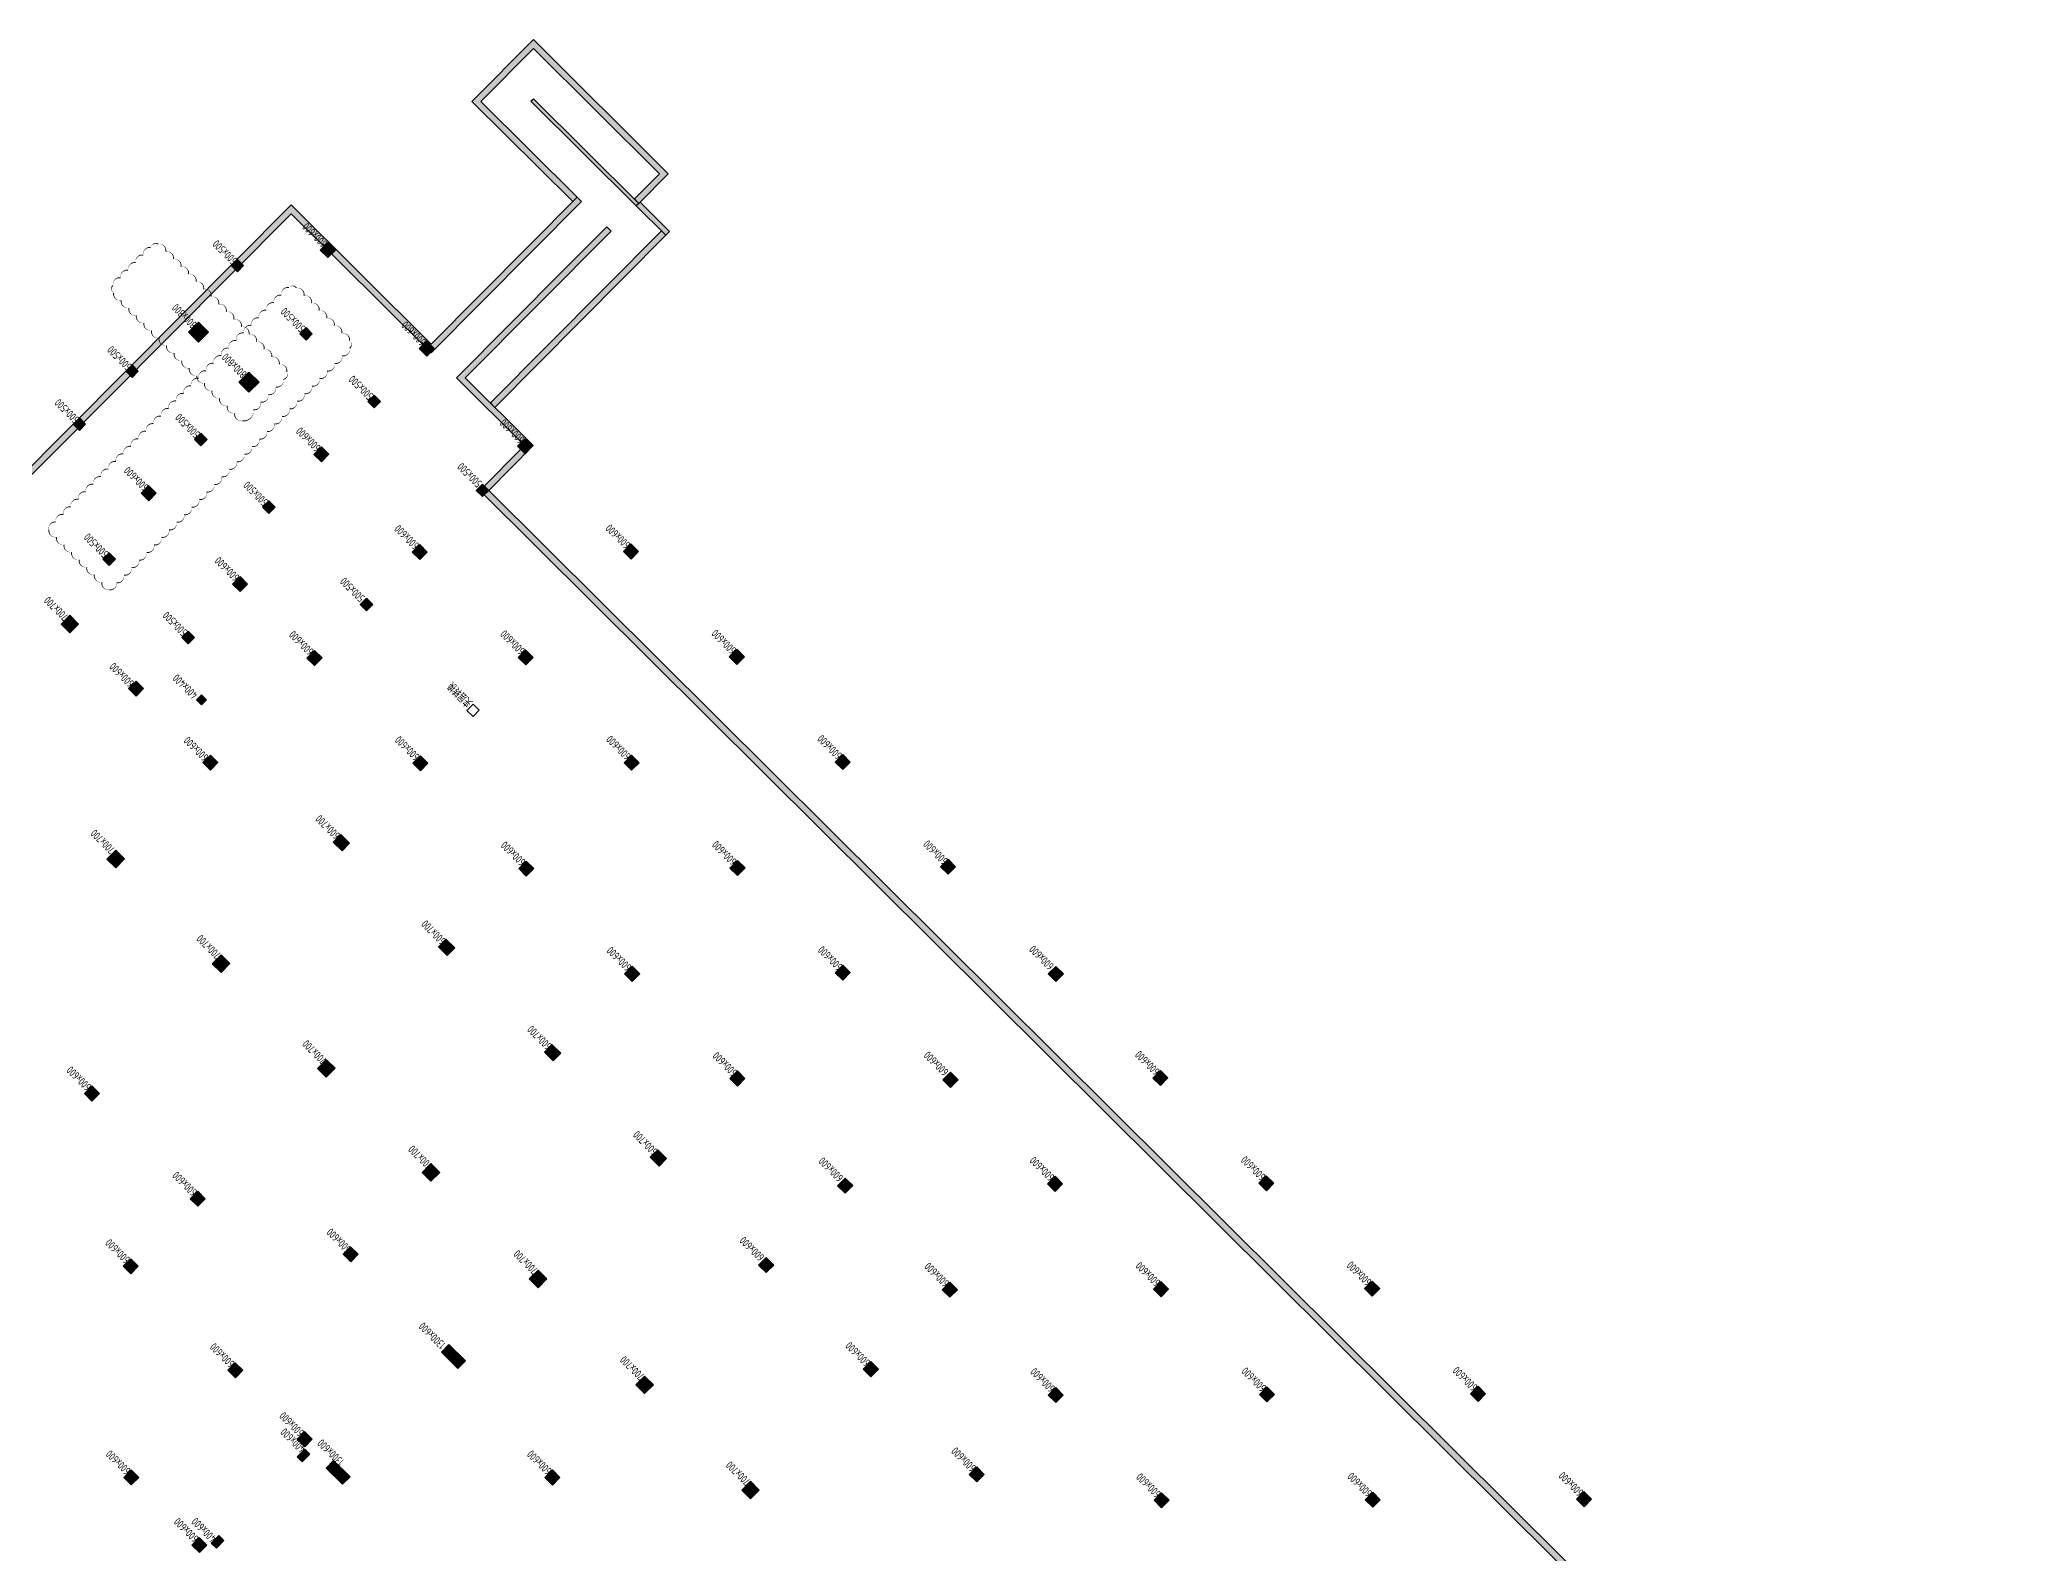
# Model space of a CAD drawing. Extents: x 517765867 to 518949446, y 3499717636 to 3500095980.
# Drawn here: x 518838034 to 518949446, y 3499939912 to 3500025073 of the extents above; entities that cross this region are included whole.
import ezdxf

# ---------------------------------------------------------------- set-up
doc = ezdxf.new("R2010")
doc.units = 0
doc.header["$LTSCALE"] = 500
doc.layers.add('0_修订云线', color=1, linetype='CONTINUOUS', plot=False)
doc.layers.add('S_POST_OTHE', color=110, linetype='CONTINUOUS', plot=False)
for name, color, linetype in [('S_COLU', 2, 'CONTINUOUS'), ('S_COLU_HACH', 15, 'CONTINUOUS'), ('S_WALL', 2, 'CONTINUOUS'), ('S_WALL_HACH', 30, 'CONTINUOUS')]:
    doc.layers.add(name, color=color, linetype=linetype)
doc.styles.add('样式 1', font='yjkeng.shx', dxfattribs={"width": 0.7, "bigfont": 'yjkchn.shx'})

msp = doc.modelspace()

# ---------------------------------------------------------------- hatches: boundary and pattern name
at = {"layer": 'S_COLU_HACH'}
h = msp.add_hatch(color=256, dxfattribs=at)
h.dxf.hatch_style = 1
h.paths.add_polyline_path([(518854245, 3500012808), (518853820, 3500013231), (518854243, 3500013657), (518854668, 3500013234)])
h = msp.add_hatch(color=256, dxfattribs=at)
h.dxf.hatch_style = 1
h.paths.add_polyline_path([(518849156, 3500012016), (518848802, 3500012369), (518849154, 3500012724), (518849509, 3500012371)])
h = msp.add_hatch(color=256, dxfattribs=at)
h.dxf.hatch_style = 1
h.paths.add_polyline_path([(518846975, 3500008051), (518846408, 3500008615), (518846972, 3500009182), (518847539, 3500008618)])
h = msp.add_hatch(color=256, dxfattribs=at)
h.dxf.hatch_style = 1
h.paths.add_polyline_path([(518853020, 3500008173), (518852666, 3500008526), (518853018, 3500008881), (518853373, 3500008528)])
h = msp.add_hatch(color=256, dxfattribs=at)
h.dxf.hatch_style = 1
h.paths.add_polyline_path([(518859811, 3500007273), (518859386, 3500007696), (518859809, 3500008121), (518860234, 3500007698)])
h = msp.add_hatch(color=256, dxfattribs=at)
h.dxf.hatch_style = 1
h.paths.add_polyline_path([(518843233, 3500006060), (518842878, 3500006413), (518843231, 3500006768), (518843585, 3500006415)])
h = msp.add_hatch(color=256, dxfattribs=at)
h.dxf.hatch_style = 1
h.paths.add_polyline_path([(518849811, 3500005230), (518849244, 3500005794), (518849808, 3500006361), (518850375, 3500005797)])
h = msp.add_hatch(color=256, dxfattribs=at)
h.dxf.hatch_style = 1
h.paths.add_polyline_path([(518856849, 3500004365), (518856495, 3500004718), (518856848, 3500005073), (518857202, 3500004720)])
h = msp.add_hatch(color=256, dxfattribs=at)
h.dxf.hatch_style = 1
h.paths.add_polyline_path([(518840271, 3500003082), (518839917, 3500003435), (518840269, 3500003790), (518840624, 3500003437)])
h = msp.add_hatch(color=256, dxfattribs=at)
h.dxf.hatch_style = 1
h.paths.add_polyline_path([(518847097, 3500002217), (518846743, 3500002570), (518847095, 3500002925), (518847450, 3500002572)])
h = msp.add_hatch(color=256, dxfattribs=at)
h.dxf.hatch_style = 1
h.paths.add_polyline_path([(518853888, 3500001317), (518853463, 3500001740), (518853886, 3500002165), (518854311, 3500001742)])
h = msp.add_hatch(color=256, dxfattribs=at)
h.dxf.hatch_style = 1
h.paths.add_polyline_path([(518865342, 3500001772), (518864916, 3500002196), (518865340, 3500002621), (518865765, 3500002198)])
h = msp.add_hatch(color=256, dxfattribs=at)
h.dxf.hatch_style = 1
h.paths.add_polyline_path([(518844169, 3499999132), (518843744, 3499999555), (518844167, 3499999980), (518844593, 3499999557)])
h = msp.add_hatch(color=256, dxfattribs=at)
h.dxf.hatch_style = 1
h.paths.add_polyline_path([(518862944, 3499999362), (518862590, 3499999714), (518862942, 3500000069), (518863297, 3499999716)])
h = msp.add_hatch(color=256, dxfattribs=at)
h.dxf.hatch_style = 1
h.paths.add_polyline_path([(518850926, 3499998409), (518850572, 3499998762), (518850924, 3499999117), (518851279, 3499998764)])
h = msp.add_hatch(color=256, dxfattribs=at)
h.dxf.hatch_style = 1
h.paths.add_polyline_path([(518859418, 3499995816), (518858993, 3499996240), (518859416, 3499996665), (518859842, 3499996242)])
h = msp.add_hatch(color=256, dxfattribs=at)
h.dxf.hatch_style = 1
h.paths.add_polyline_path([(518871298, 3499995849), (518870872, 3499996272), (518871295, 3499996698), (518871721, 3499996274)])
h = msp.add_hatch(color=256, dxfattribs=at)
h.dxf.hatch_style = 1
h.paths.add_polyline_path([(518841954, 3499995486), (518841599, 3499995838), (518841952, 3499996193), (518842306, 3499995840)])
h = msp.add_hatch(color=256, dxfattribs=at)
h.dxf.hatch_style = 1
h.paths.add_polyline_path([(518849312, 3499994021), (518848886, 3499994444), (518849309, 3499994869), (518849735, 3499994446)])
h = msp.add_hatch(color=256, dxfattribs=at)
h.dxf.hatch_style = 1
h.paths.add_polyline_path([(518856421, 3499992944), (518856067, 3499993297), (518856419, 3499993652), (518856774, 3499993299)])
h = msp.add_hatch(color=256, dxfattribs=at)
h.dxf.hatch_style = 1
h.paths.add_polyline_path([(518839737, 3499991697), (518839240, 3499992190), (518839734, 3499992686), (518840230, 3499992193)])
h = msp.add_hatch(color=256, dxfattribs=at)
h.dxf.hatch_style = 1
h.paths.add_polyline_path([(518846385, 3499991078), (518846031, 3499991431), (518846383, 3499991785), (518846738, 3499991433)])
h = msp.add_hatch(color=256, dxfattribs=at)
h.dxf.hatch_style = 1
h.paths.add_polyline_path([(518853495, 3499989860), (518853070, 3499990284), (518853493, 3499990709), (518853918, 3499990286)])
h = msp.add_hatch(color=256, dxfattribs=at)
h.dxf.hatch_style = 1
h.paths.add_polyline_path([(518865374, 3499989893), (518864949, 3499990316), (518865372, 3499990742), (518865798, 3499990319)])
h = msp.add_hatch(color=256, dxfattribs=at)
h.dxf.hatch_style = 1
h.paths.add_polyline_path([(518877254, 3499989926), (518876828, 3499990349), (518877251, 3499990774), (518877677, 3499990351)])
h = msp.add_hatch(color=256, dxfattribs=at)
h.dxf.hatch_style = 1
h.paths.add_polyline_path([(518843459, 3499988136), (518843033, 3499988559), (518843457, 3499988984), (518843882, 3499988561)])
h = msp.add_hatch(color=256, dxfattribs=at)
h.dxf.hatch_style = 1
h.paths.add_polyline_path([(518847137, 3499987651), (518846853, 3499987933), (518847136, 3499988217), (518847419, 3499987935)])
h = msp.add_hatch(color=256, dxfattribs=at)
h.dxf.hatch_style = 1
h.paths.add_polyline_path([(518847642, 3499983975), (518847217, 3499984398), (518847640, 3499984824), (518848065, 3499984401)])
h = msp.add_hatch(color=256, dxfattribs=at)
h.dxf.hatch_style = 1
h.paths.add_polyline_path([(518859451, 3499983937), (518859026, 3499984360), (518859449, 3499984786), (518859874, 3499984363)])
h = msp.add_hatch(color=256, dxfattribs=at)
h.dxf.hatch_style = 1
h.paths.add_polyline_path([(518871330, 3499983970), (518870905, 3499984393), (518871328, 3499984818), (518871754, 3499984395)])
h = msp.add_hatch(color=256, dxfattribs=at)
h.dxf.hatch_style = 1
h.paths.add_polyline_path([(518883210, 3499984002), (518882784, 3499984425), (518883207, 3499984851), (518883633, 3499984428)])
h = msp.add_hatch(color=256, dxfattribs=at)
h.dxf.hatch_style = 1
h.paths.add_polyline_path([(518855044, 3499979435), (518854548, 3499979928), (518854971, 3499980354), (518855467, 3499979860)])
h = msp.add_hatch(color=256, dxfattribs=at)
h.dxf.hatch_style = 1
h.paths.add_polyline_path([(518842319, 3499978481), (518841822, 3499978974), (518842316, 3499979471), (518842812, 3499978977)])
h = msp.add_hatch(color=256, dxfattribs=at)
h.dxf.hatch_style = 1
h.paths.add_polyline_path([(518865407, 3499978014), (518864982, 3499978437), (518865405, 3499978862), (518865830, 3499978439)])
h = msp.add_hatch(color=256, dxfattribs=at)
h.dxf.hatch_style = 1
h.paths.add_polyline_path([(518877286, 3499978046), (518876861, 3499978469), (518877284, 3499978895), (518877710, 3499978472)])
h = msp.add_hatch(color=256, dxfattribs=at)
h.dxf.hatch_style = 1
h.paths.add_polyline_path([(518889130, 3499978114), (518888705, 3499978537), (518889128, 3499978963), (518889553, 3499978540)])
h = msp.add_hatch(color=256, dxfattribs=at)
h.dxf.hatch_style = 1
h.paths.add_polyline_path([(518860965, 3499973547), (518860468, 3499974040), (518860891, 3499974466), (518861388, 3499973972)])
h = msp.add_hatch(color=256, dxfattribs=at)
h.dxf.hatch_style = 1
h.paths.add_polyline_path([(518848239, 3499972593), (518847743, 3499973086), (518848237, 3499973583), (518848733, 3499973089)])
h = msp.add_hatch(color=256, dxfattribs=at)
h.dxf.hatch_style = 1
h.paths.add_polyline_path([(518871363, 3499972090), (518870938, 3499972513), (518871361, 3499972939), (518871786, 3499972516)])
h = msp.add_hatch(color=256, dxfattribs=at)
h.dxf.hatch_style = 1
h.paths.add_polyline_path([(518883207, 3499972158), (518882782, 3499972581), (518883205, 3499973007), (518883630, 3499972584)])
h = msp.add_hatch(color=256, dxfattribs=at)
h.dxf.hatch_style = 1
h.paths.add_polyline_path([(518895193, 3499972085), (518894767, 3499972508), (518895190, 3499972934), (518895616, 3499972510)])
h = msp.add_hatch(color=256, dxfattribs=at)
h.dxf.hatch_style = 1
h.paths.add_polyline_path([(518866921, 3499967623), (518866424, 3499968117), (518866847, 3499968542), (518867344, 3499968049)])
h = msp.add_hatch(color=256, dxfattribs=at)
h.dxf.hatch_style = 1
h.paths.add_polyline_path([(518854160, 3499966705), (518853664, 3499967198), (518854157, 3499967695), (518854654, 3499967201)])
h = msp.add_hatch(color=256, dxfattribs=at)
h.dxf.hatch_style = 1
h.paths.add_polyline_path([(518840976, 3499965360), (518840550, 3499965783), (518840973, 3499966209), (518841399, 3499965786)])
h = msp.add_hatch(color=256, dxfattribs=at)
h.dxf.hatch_style = 1
h.paths.add_polyline_path([(518877284, 3499966202), (518876858, 3499966625), (518877281, 3499967051), (518877707, 3499966628)])
h = msp.add_hatch(color=256, dxfattribs=at)
h.dxf.hatch_style = 1
h.paths.add_polyline_path([(518889269, 3499966129), (518888844, 3499966552), (518889267, 3499966978), (518889692, 3499966555)])
h = msp.add_hatch(color=256, dxfattribs=at)
h.dxf.hatch_style = 1
h.paths.add_polyline_path([(518901078, 3499966232), (518900652, 3499966655), (518901075, 3499967081), (518901501, 3499966658)])
h = msp.add_hatch(color=256, dxfattribs=at)
h.dxf.hatch_style = 1
h.paths.add_polyline_path([(518860045, 3499960852), (518859548, 3499961345), (518860042, 3499961842), (518860538, 3499961348)])
h = msp.add_hatch(color=256, dxfattribs=at)
h.dxf.hatch_style = 1
h.paths.add_polyline_path([(518872877, 3499961700), (518872380, 3499962194), (518872803, 3499962619), (518873300, 3499962125)])
h = msp.add_hatch(color=256, dxfattribs=at)
h.dxf.hatch_style = 1
h.paths.add_polyline_path([(518883346, 3499960173), (518882920, 3499960596), (518883344, 3499961022), (518883769, 3499960599)])
h = msp.add_hatch(color=256, dxfattribs=at)
h.dxf.hatch_style = 1
h.paths.add_polyline_path([(518895154, 3499960276), (518894729, 3499960699), (518895152, 3499961125), (518895577, 3499960702)])
h = msp.add_hatch(color=256, dxfattribs=at)
h.dxf.hatch_style = 1
h.paths.add_polyline_path([(518907034, 3499960309), (518906608, 3499960732), (518907031, 3499961157), (518907457, 3499960734)])
h = msp.add_hatch(color=256, dxfattribs=at)
h.dxf.hatch_style = 1
h.paths.add_polyline_path([(518846932, 3499959437), (518846506, 3499959860), (518846929, 3499960285), (518847355, 3499959862)])
h = msp.add_hatch(color=256, dxfattribs=at)
h.dxf.hatch_style = 1
h.paths.add_polyline_path([(518843159, 3499955643), (518842734, 3499956066), (518843157, 3499956492), (518843582, 3499956069)])
h = msp.add_hatch(color=256, dxfattribs=at)
h.dxf.hatch_style = 1
h.paths.add_polyline_path([(518855532, 3499956314), (518855106, 3499956737), (518855529, 3499957162), (518855955, 3499956739)])
h = msp.add_hatch(color=256, dxfattribs=at)
h.dxf.hatch_style = 1
h.paths.add_polyline_path([(518878903, 3499955706), (518878478, 3499956129), (518878901, 3499956555), (518879326, 3499956132)])
h = msp.add_hatch(color=256, dxfattribs=at)
h.dxf.hatch_style = 1
h.paths.add_polyline_path([(518866072, 3499954858), (518865575, 3499955351), (518866069, 3499955848), (518866565, 3499955354)])
h = msp.add_hatch(color=256, dxfattribs=at)
h.dxf.hatch_style = 1
h.paths.add_polyline_path([(518889231, 3499954320), (518888806, 3499954743), (518889229, 3499955169), (518889654, 3499954746)])
h = msp.add_hatch(color=256, dxfattribs=at)
h.dxf.hatch_style = 1
h.paths.add_polyline_path([(518901110, 3499954353), (518900685, 3499954776), (518901108, 3499955201), (518901533, 3499954778)])
h = msp.add_hatch(color=256, dxfattribs=at)
h.dxf.hatch_style = 1
h.paths.add_polyline_path([(518912990, 3499954385), (518912564, 3499954809), (518912987, 3499955234), (518913413, 3499954811)])
h = msp.add_hatch(color=256, dxfattribs=at)
h.dxf.hatch_style = 1
h.paths.add_polyline_path([(518861559, 3499950320), (518860637, 3499951237), (518861060, 3499951662), (518861982, 3499950745)])
h = msp.add_hatch(color=256, dxfattribs=at)
h.dxf.hatch_style = 1
h.paths.add_polyline_path([(518849044, 3499949790), (518848619, 3499950214), (518849042, 3499950639), (518849467, 3499950216)])
h = msp.add_hatch(color=256, dxfattribs=at)
h.dxf.hatch_style = 1
h.paths.add_polyline_path([(518884788, 3499949853), (518884363, 3499950276), (518884786, 3499950702), (518885212, 3499950279)])
h = msp.add_hatch(color=256, dxfattribs=at)
h.dxf.hatch_style = 1
h.paths.add_polyline_path([(518872063, 3499948899), (518871567, 3499949393), (518872060, 3499949889), (518872557, 3499949395)])
h = msp.add_hatch(color=256, dxfattribs=at)
h.dxf.hatch_style = 1
h.paths.add_polyline_path([(518895187, 3499948397), (518894762, 3499948820), (518895185, 3499949245), (518895610, 3499948822)])
h = msp.add_hatch(color=256, dxfattribs=at)
h.dxf.hatch_style = 1
h.paths.add_polyline_path([(518907066, 3499948429), (518906641, 3499948853), (518907064, 3499949278), (518907489, 3499948855)])
h = msp.add_hatch(color=256, dxfattribs=at)
h.dxf.hatch_style = 1
h.paths.add_polyline_path([(518918946, 3499948462), (518918520, 3499948885), (518918943, 3499949311), (518919369, 3499948888)])
h = msp.add_hatch(color=256, dxfattribs=at)
h.dxf.hatch_style = 1
h.paths.add_polyline_path([(518852944, 3499945912), (518852519, 3499946335), (518852942, 3499946761), (518853367, 3499946338)])
h = msp.add_hatch(color=256, dxfattribs=at)
h.dxf.hatch_style = 1
h.paths.add_polyline_path([(518852805, 3499945063), (518852521, 3499945345), (518852944, 3499945771), (518853228, 3499945489)])
h = msp.add_hatch(color=256, dxfattribs=at)
h.dxf.hatch_style = 1
h.paths.add_polyline_path([(518855071, 3499943797), (518854149, 3499944713), (518854572, 3499945139), (518855494, 3499944222)])
h = msp.add_hatch(color=256, dxfattribs=at)
h.dxf.hatch_style = 1
h.paths.add_polyline_path([(518843192, 3499943764), (518842766, 3499944187), (518843189, 3499944613), (518843615, 3499944189)])
h = msp.add_hatch(color=256, dxfattribs=at)
h.dxf.hatch_style = 1
h.paths.add_polyline_path([(518866880, 3499943758), (518866455, 3499944181), (518866878, 3499944607), (518867303, 3499944184)])
h = msp.add_hatch(color=256, dxfattribs=at)
h.dxf.hatch_style = 1
h.paths.add_polyline_path([(518878019, 3499942976), (518877523, 3499943470), (518878017, 3499943966), (518878513, 3499943472)])
h = msp.add_hatch(color=256, dxfattribs=at)
h.dxf.hatch_style = 1
h.paths.add_polyline_path([(518890744, 3499943930), (518890319, 3499944353), (518890742, 3499944778), (518891168, 3499944355)])
h = msp.add_hatch(color=256, dxfattribs=at)
h.dxf.hatch_style = 1
h.paths.add_polyline_path([(518901143, 3499942474), (518900718, 3499942897), (518901141, 3499943322), (518901566, 3499942899)])
h = msp.add_hatch(color=256, dxfattribs=at)
h.dxf.hatch_style = 1
h.paths.add_polyline_path([(518913022, 3499942506), (518912597, 3499942929), (518913020, 3499943355), (518913445, 3499942932)])
h = msp.add_hatch(color=256, dxfattribs=at)
h.dxf.hatch_style = 1
h.paths.add_polyline_path([(518924901, 3499942539), (518924476, 3499942962), (518924899, 3499943387), (518925325, 3499942964)])
h = msp.add_hatch(color=256, dxfattribs=at)
h.dxf.hatch_style = 1
h.paths.add_polyline_path([(518847021, 3499939956), (518846595, 3499940379), (518847018, 3499940805), (518847444, 3499940382)])
h = msp.add_hatch(color=256, dxfattribs=at)
h.dxf.hatch_style = 1
h.paths.add_polyline_path([(518847975, 3499940206), (518847691, 3499940488), (518848114, 3499940914), (518848398, 3499940632)])
at = {"layer": 'S_WALL'}
h = msp.add_hatch(color=256, dxfattribs=at)
h.dxf.hatch_style = 1
h.paths.add_polyline_path([(518871487, 3500016109), (518871735, 3500015862), (518873392, 3500017528), (518865805, 3500025073), (518862350, 3500021599), (518862350, 3500021598), (518868024, 3500015956), (518868271, 3500016204), (518862845, 3500021600), (518865806, 3500024578), (518872897, 3500017527)])
at = {"layer": 'S_WALL_HACH'}
h = msp.add_hatch(color=256, dxfattribs=at)
h.dxf.hatch_style = 1
h.paths.add_polyline_path([(518871594, 3500015720), (518873260, 3500014063), (518873472, 3500014276), (518871805, 3500015933)])
h.paths.add_polyline_path([(518871487, 3500016109), (518871735, 3500015862), (518873392, 3500017528), (518865805, 3500025073), (518862350, 3500021599), (518862350, 3500021598), (518868024, 3500015956), (518868271, 3500016204), (518862845, 3500021600), (518865806, 3500024578), (518872897, 3500017527)])
h = msp.add_hatch(color=256, dxfattribs=at)
h.dxf.hatch_style = 1
h.paths.add_polyline_path([(518871487, 3500016109), (518871735, 3500015862), (518873392, 3500017528), (518865805, 3500025073), (518862350, 3500021599), (518868022, 3500015958), (518868271, 3500016204), (518862845, 3500021600), (518865806, 3500024578), (518872897, 3500017527), (518871487, 3500016109)])
h = msp.add_hatch(color=256, dxfattribs=at)
h.dxf.hatch_style = 1
h.paths.add_polyline_path([(518871594, 3500015720), (518865673, 3500021608), (518865814, 3500021750), (518871735, 3500015862)])
h = msp.add_hatch(color=256, dxfattribs=at)
h.dxf.hatch_style = 1
h.paths.add_polyline_path([(518868271, 3500016204), (518868519, 3500015957), (518860058, 3500007450), (518852188, 3500015277), (518817882, 3499980782), (518802105, 3499996472), (518724855, 3499918796), (518740241, 3499903494), (518741722, 3499904983), (518752499, 3499894265), (518805175, 3499947231), (518833147, 3499919412), (518774513, 3499860455), (518836885, 3499798424), (518841433, 3499798483), (518920976, 3499878464), (518921224, 3499878217), (518841581, 3499798135), (518836743, 3499798072), (518774018, 3499860453), (518832652, 3499919411), (518805176, 3499946736), (518752501, 3499893770), (518741723, 3499904488), (518740242, 3499902999), (518724360, 3499918795), (518802104, 3499996967), (518817880, 3499981277), (518852187, 3500015772), (518860057, 3500007945)])
h = msp.add_hatch(color=256, dxfattribs=at)
h.dxf.hatch_style = 1
edge = h.paths.add_edge_path()
edge.add_line((518869935, 3500014549), (518870183, 3500014302))
edge.add_line((518870183, 3500014302), (518861971, 3500006041))
edge.add_line((518861971, 3500006041), (518865800, 3500002233))
edge.add_line((518865800, 3500002233), (518863297, 3499999716))
edge.add_line((518863297, 3499999716), (518949446, 3499914039))
edge.add_line((518949446, 3499914039), (518926254, 3499890720))
edge.add_arc((518913028, 3499888907), 13350, -41.20301, 7.80303, ccw=False)
edge.add_line((518923072, 3499880113), (518921224, 3499878217))
edge.add_line((518921224, 3499878217), (518920976, 3499878464))
edge.add_line((518920976, 3499878464), (518922839, 3499880379))
edge.add_arc((518913028, 3499888907), 13000, 319.00151, 368.56232)
edge.add_line((518925883, 3499890843), (518948951, 3499914038))
edge.add_line((518948951, 3499914038), (518862802, 3499999715))
edge.add_line((518862802, 3499999715), (518865305, 3500002232))
edge.add_line((518865305, 3500002232), (518861476, 3500006040))
edge.add_line((518861476, 3500006040), (518867578, 3500012175))
edge.add_line((518867578, 3500012175), (518869935, 3500014549))
h = msp.add_hatch(color=256, dxfattribs=at)
h.dxf.hatch_style = 1
h.paths.add_polyline_path([(518863636, 3500004385), (518863388, 3500004632), (518873012, 3500014310), (518873260, 3500014063)])

# ---------------------------------------------------------------- linework, layer by layer
at = {"layer": '0_修订云线'}
for points in [[(518849434, 3500003632, 0, 60, -0.5205671), (518849008, 3500004055, 0, 60, -0.5205671), (518848583, 3500004478, 0, 60, -0.5205671), (518848157, 3500004901, 0, 60, -0.5205671), (518847732, 3500005324, 0, 60, -0.5205671), (518847307, 3500005747, 0, 60, -0.5205671), (518846881, 3500006170, 0, 60, -0.5205671), (518846456, 3500006593, 0, 60, -0.5205671), (518846030, 3500007016, 0, 60, -0.5205671), (518845605, 3500007440, 0, 60, -0.5205671), (518845179, 3500007863, 0, 60, -0.5205671), (518844754, 3500008286, 0, 60, -0.5205671), (518844329, 3500008709, 0, 60, -0.5205671), (518843903, 3500009132, 0, 60, -0.5205671), (518843478, 3500009555, 0, 60, -0.5205671), (518843052, 3500009978, 0, 60, -0.5205671), (518842627, 3500010401, 0, 60, -0.5205671), (518842201, 3500010824, 0, 60, -0.5205671), (518842168, 3500011248, 0, 60, -0.5205671), (518842591, 3500011674, 0, 60, -0.5205671), (518843014, 3500012099, 0, 60, -0.5205671), (518843438, 3500012525, 0, 60, -0.5205671), (518843861, 3500012950, 0, 60, -0.5205671), (518844284, 3500013376, 0, 60, -0.5205671), (518844707, 3500013571, 0, 60, -0.5205671), (518845133, 3500013148, 0, 60, -0.5205671), (518845558, 3500012724, 0, 60, -0.5205671), (518845984, 3500012301, 0, 60, -0.5205671), (518846409, 3500011878, 0, 60, -0.5205671), (518846835, 3500011455, 0, 60, -0.5205671), (518847260, 3500011032, 0, 60, -0.5205671), (518847685, 3500010609, 0, 60, -0.5205671), (518848111, 3500010186, 0, 60, -0.5205671), (518848536, 3500009763, 0, 60, -0.5205671), (518848962, 3500009340, 0, 60, -0.5205671), (518849387, 3500008917, 0, 60, -0.5205671), (518849813, 3500008494, 0, 60, -0.5205671), (518850238, 3500008070, 0, 60, -0.5205671), (518850663, 3500007647, 0, 60, -0.5205671), (518851089, 3500007224, 0, 60, -0.5205671), (518851514, 3500006801, 0, 60, -0.5205671), (518851940, 3500006378, 0, 60, -0.5205671), (518851743, 3500005953, 0, 60, -0.5205671), (518851319, 3500005528, 0, 60, -0.5205671), (518850896, 3500005102, 0, 60, -0.5205671), (518850473, 3500004677, 0, 60, -0.5205671), (518850050, 3500004252, 0, 60, -0.5205671)], [(518841963, 3499994124, 0, 60, -0.5205671), (518841537, 3499994547, 0, 60, -0.5205671), (518841112, 3499994970, 0, 60, -0.5205671), (518840686, 3499995393, 0, 60, -0.5205671), (518840261, 3499995816, 0, 60, -0.5205671), (518839836, 3499996239, 0, 60, -0.5205671), (518839410, 3499996662, 0, 60, -0.5205671), (518838985, 3499997085, 0, 60, -0.5205671), (518838559, 3499997509, 0, 60, -0.5205671), (518838940, 3499997934, 0, 60, -0.5205671), (518839363, 3499998359, 0, 60, -0.5205671), (518839787, 3499998785, 0, 60, -0.5205671), (518840210, 3499999210, 0, 60, -0.5205671), (518840633, 3499999636, 0, 60, -0.5205671), (518841056, 3500000061, 0, 60, -0.5205671), (518841479, 3500000486, 0, 60, -0.5205671), (518841902, 3500000912, 0, 60, -0.5205671), (518842325, 3500001337, 0, 60, -0.5205671), (518842748, 3500001763, 0, 60, -0.5205671), (518843171, 3500002188, 0, 60, -0.5205671), (518843594, 3500002614, 0, 60, -0.5205671), (518844018, 3500003039, 0, 60, -0.5205671), (518844441, 3500003464, 0, 60, -0.5205671), (518844864, 3500003890, 0, 60, -0.5205671), (518845287, 3500004315, 0, 60, -0.5205671), (518845710, 3500004741, 0, 60, -0.5205671), (518846133, 3500005166, 0, 60, -0.5205671), (518846556, 3500005592, 0, 60, -0.5205671), (518846979, 3500006017, 0, 60, -0.5205671), (518847402, 3500006442, 0, 60, -0.5205671), (518847825, 3500006868, 0, 60, -0.5205671), (518848248, 3500007293, 0, 60, -0.5205671), (518848672, 3500007719, 0, 60, -0.5205671), (518849095, 3500008144, 0, 60, -0.5205671), (518849518, 3500008570, 0, 60, -0.5205671), (518849941, 3500008995, 0, 60, -0.5205671), (518850364, 3500009420, 0, 60, -0.5205671), (518850787, 3500009846, 0, 60, -0.5205671), (518851210, 3500010271, 0, 60, -0.5205671), (518851633, 3500010697, 0, 60, -0.5205671), (518852056, 3500011122, 0, 60, -0.5205671), (518852481, 3500011094, 0, 60, -0.5205671), (518852906, 3500010671, 0, 60, -0.5205671), (518853332, 3500010248, 0, 60, -0.5205671), (518853757, 3500009825, 0, 60, -0.5205671), (518854182, 3500009402, 0, 60, -0.5205671), (518854608, 3500008979, 0, 60, -0.5205671), (518855033, 3500008556, 0, 60, -0.5205671), (518855459, 3500008133, 0, 60, -0.5205671), (518855473, 3500007708, 0, 60, -0.5205671), (518855050, 3500007283, 0, 60, -0.5205671), (518854627, 3500006857, 0, 60, -0.5205671), (518854204, 3500006432, 0, 60, -0.5205671), (518853780, 3500006007, 0, 60, -0.5205671), (518853357, 3500005581, 0, 60, -0.5205671), (518852934, 3500005156, 0, 60, -0.5205671), (518852511, 3500004730, 0, 60, -0.5205671), (518852088, 3500004305, 0, 60, -0.5205671), (518851665, 3500003879, 0, 60, -0.5205671), (518851242, 3500003454, 0, 60, -0.5205671), (518850819, 3500003029, 0, 60, -0.5205671), (518850396, 3500002603, 0, 60, -0.5205671), (518849973, 3500002178, 0, 60, -0.5205671), (518849549, 3500001752, 0, 60, -0.5205671), (518849126, 3500001327, 0, 60, -0.5205671), (518848703, 3500000901, 0, 60, -0.5205671), (518848280, 3500000476, 0, 60, -0.5205671), (518847857, 3500000051, 0, 60, -0.5205671), (518847434, 3499999625, 0, 60, -0.5205671), (518847011, 3499999200, 0, 60, -0.5205671), (518846588, 3499998774, 0, 60, -0.5205671), (518846165, 3499998349, 0, 60, -0.5205671), (518845742, 3499997923, 0, 60, -0.5205671), (518845318, 3499997498, 0, 60, -0.5205671), (518844895, 3499997073, 0, 60, -0.5205671), (518844472, 3499996647, 0, 60, -0.5205671), (518844049, 3499996222, 0, 60, -0.5205671), (518843626, 3499995796, 0, 60, -0.5205671), (518843203, 3499995371, 0, 60, -0.5205671), (518842780, 3499994946, 0, 60, -0.5205671), (518842357, 3499994520, 0, 60, -0.5205671)]]:
    msp.add_lwpolyline(points, format="xyseb", close=True, dxfattribs=at)
at = {"layer": 'S_COLU'}
for points in [[(518854245, 3500012808), (518853820, 3500013231), (518854243, 3500013657), (518854668, 3500013234)], [(518849156, 3500012016), (518848802, 3500012369), (518849154, 3500012724), (518849509, 3500012371)], [(518846975, 3500008051), (518846408, 3500008615), (518846972, 3500009182), (518847539, 3500008618)], [(518853020, 3500008173), (518852666, 3500008526), (518853018, 3500008881), (518853373, 3500008528)], [(518859811, 3500007273), (518859386, 3500007696), (518859809, 3500008121), (518860234, 3500007698)], [(518843233, 3500006060), (518842878, 3500006413), (518843231, 3500006768), (518843585, 3500006415)], [(518849811, 3500005230), (518849244, 3500005794), (518849808, 3500006361), (518850375, 3500005797)], [(518856849, 3500004365), (518856495, 3500004718), (518856848, 3500005073), (518857202, 3500004720)], [(518840271, 3500003082), (518839917, 3500003435), (518840269, 3500003790), (518840624, 3500003437)], [(518847097, 3500002217), (518846743, 3500002570), (518847095, 3500002925), (518847450, 3500002572)], [(518853888, 3500001317), (518853463, 3500001740), (518853886, 3500002165), (518854311, 3500001742)], [(518865342, 3500001772), (518864916, 3500002196), (518865340, 3500002621), (518865765, 3500002198)], [(518844169, 3499999132), (518843744, 3499999555), (518844167, 3499999980), (518844593, 3499999557)], [(518862944, 3499999362), (518862590, 3499999714), (518862942, 3500000069), (518863297, 3499999716)], [(518850926, 3499998409), (518850572, 3499998762), (518850924, 3499999117), (518851279, 3499998764)], [(518859418, 3499995816), (518858993, 3499996240), (518859416, 3499996665), (518859842, 3499996242)], [(518871298, 3499995849), (518870872, 3499996272), (518871295, 3499996698), (518871721, 3499996274)], [(518841954, 3499995486), (518841599, 3499995838), (518841952, 3499996193), (518842306, 3499995840)], [(518849312, 3499994021), (518848886, 3499994444), (518849309, 3499994869), (518849735, 3499994446)], [(518856421, 3499992944), (518856067, 3499993297), (518856419, 3499993652), (518856774, 3499993299)], [(518839737, 3499991697), (518839240, 3499992190), (518839734, 3499992686), (518840230, 3499992193)], [(518846385, 3499991078), (518846031, 3499991431), (518846383, 3499991785), (518846738, 3499991433)], [(518853495, 3499989860), (518853070, 3499990284), (518853493, 3499990709), (518853918, 3499990286)], [(518865374, 3499989893), (518864949, 3499990316), (518865372, 3499990742), (518865798, 3499990319)], [(518877254, 3499989926), (518876828, 3499990349), (518877251, 3499990774), (518877677, 3499990351)], [(518843459, 3499988136), (518843033, 3499988559), (518843457, 3499988984), (518843882, 3499988561)], [(518847137, 3499987651), (518846853, 3499987933), (518847136, 3499988217), (518847419, 3499987935)], [(518862413, 3499986986), (518862058, 3499987338), (518862411, 3499987693), (518862765, 3499987340)], [(518847642, 3499983975), (518847217, 3499984398), (518847640, 3499984824), (518848065, 3499984401)], [(518859451, 3499983937), (518859026, 3499984360), (518859449, 3499984786), (518859874, 3499984363)], [(518871330, 3499983970), (518870905, 3499984393), (518871328, 3499984818), (518871754, 3499984395)], [(518883210, 3499984002), (518882784, 3499984425), (518883207, 3499984851), (518883633, 3499984428)], [(518855044, 3499979435), (518854548, 3499979928), (518854971, 3499980354), (518855467, 3499979860)], [(518842319, 3499978481), (518841822, 3499978974), (518842316, 3499979471), (518842812, 3499978977)], [(518865407, 3499978014), (518864982, 3499978437), (518865405, 3499978862), (518865830, 3499978439)], [(518877286, 3499978046), (518876861, 3499978469), (518877284, 3499978895), (518877710, 3499978472)], [(518889130, 3499978114), (518888705, 3499978537), (518889128, 3499978963), (518889553, 3499978540)], [(518860965, 3499973547), (518860468, 3499974040), (518860891, 3499974466), (518861388, 3499973972)], [(518848239, 3499972593), (518847743, 3499973086), (518848237, 3499973583), (518848733, 3499973089)], [(518871363, 3499972090), (518870938, 3499972513), (518871361, 3499972939), (518871786, 3499972516)], [(518883207, 3499972158), (518882782, 3499972581), (518883205, 3499973007), (518883630, 3499972584)], [(518895193, 3499972085), (518894767, 3499972508), (518895190, 3499972934), (518895616, 3499972510)], [(518866921, 3499967623), (518866424, 3499968117), (518866847, 3499968542), (518867344, 3499968049)], [(518854160, 3499966705), (518853664, 3499967198), (518854157, 3499967695), (518854654, 3499967201)], [(518840976, 3499965360), (518840550, 3499965783), (518840973, 3499966209), (518841399, 3499965786)], [(518877284, 3499966202), (518876858, 3499966625), (518877281, 3499967051), (518877707, 3499966628)], [(518889269, 3499966129), (518888844, 3499966552), (518889267, 3499966978), (518889692, 3499966555)], [(518901078, 3499966232), (518900652, 3499966655), (518901075, 3499967081), (518901501, 3499966658)], [(518860045, 3499960852), (518859548, 3499961345), (518860042, 3499961842), (518860538, 3499961348)], [(518872877, 3499961700), (518872380, 3499962194), (518872803, 3499962619), (518873300, 3499962125)], [(518883346, 3499960173), (518882920, 3499960596), (518883344, 3499961022), (518883769, 3499960599)], [(518895154, 3499960276), (518894729, 3499960699), (518895152, 3499961125), (518895577, 3499960702)], [(518907034, 3499960309), (518906608, 3499960732), (518907031, 3499961157), (518907457, 3499960734)], [(518846932, 3499959437), (518846506, 3499959860), (518846929, 3499960285), (518847355, 3499959862)], [(518843159, 3499955643), (518842734, 3499956066), (518843157, 3499956492), (518843582, 3499956069)], [(518855532, 3499956314), (518855106, 3499956737), (518855529, 3499957162), (518855955, 3499956739)], [(518878903, 3499955706), (518878478, 3499956129), (518878901, 3499956555), (518879326, 3499956132)], [(518866072, 3499954858), (518865575, 3499955351), (518866069, 3499955848), (518866565, 3499955354)], [(518889231, 3499954320), (518888806, 3499954743), (518889229, 3499955169), (518889654, 3499954746)], [(518901110, 3499954353), (518900685, 3499954776), (518901108, 3499955201), (518901533, 3499954778)], [(518912990, 3499954385), (518912564, 3499954809), (518912987, 3499955234), (518913413, 3499954811)], [(518861559, 3499950320), (518860637, 3499951237), (518861060, 3499951662), (518861982, 3499950745)], [(518849044, 3499949790), (518848619, 3499950214), (518849042, 3499950639), (518849467, 3499950216)], [(518884788, 3499949853), (518884363, 3499950276), (518884786, 3499950702), (518885212, 3499950279)], [(518872063, 3499948899), (518871567, 3499949393), (518872060, 3499949889), (518872557, 3499949395)], [(518895187, 3499948397), (518894762, 3499948820), (518895185, 3499949245), (518895610, 3499948822)], [(518907066, 3499948429), (518906641, 3499948853), (518907064, 3499949278), (518907489, 3499948855)], [(518918946, 3499948462), (518918520, 3499948885), (518918943, 3499949311), (518919369, 3499948888)], [(518852944, 3499945912), (518852519, 3499946335), (518852942, 3499946761), (518853367, 3499946338)], [(518852805, 3499945063), (518852521, 3499945345), (518852944, 3499945771), (518853228, 3499945489)], [(518855071, 3499943797), (518854149, 3499944713), (518854572, 3499945139), (518855494, 3499944222)], [(518843192, 3499943764), (518842766, 3499944187), (518843189, 3499944613), (518843615, 3499944189)], [(518866880, 3499943758), (518866455, 3499944181), (518866878, 3499944607), (518867303, 3499944184)], [(518878019, 3499942976), (518877523, 3499943470), (518878017, 3499943966), (518878513, 3499943472)], [(518890744, 3499943930), (518890319, 3499944353), (518890742, 3499944778), (518891168, 3499944355)], [(518901143, 3499942474), (518900718, 3499942897), (518901141, 3499943322), (518901566, 3499942899)], [(518913022, 3499942506), (518912597, 3499942929), (518913020, 3499943355), (518913445, 3499942932)], [(518924901, 3499942539), (518924476, 3499942962), (518924899, 3499943387), (518925325, 3499942964)], [(518847021, 3499939956), (518846595, 3499940379), (518847018, 3499940805), (518847444, 3499940382)], [(518847975, 3499940206), (518847691, 3499940488), (518848114, 3499940914), (518848398, 3499940632)]]:
    msp.add_lwpolyline(points, close=True, dxfattribs=at)
at = {"layer": 'S_WALL'}
for points in [[(518871487, 3500016109), (518871735, 3500015862), (518873392, 3500017528), (518865805, 3500025073), (518862350, 3500021599), (518868022, 3500015958), (518868271, 3500016204), (518862845, 3500021600), (518865806, 3500024578), (518872897, 3500017527), (518871487, 3500016109)], [(518871594, 3500015720), (518865673, 3500021608), (518865814, 3500021750), (518871735, 3500015862)], [(518871594, 3500015720), (518873260, 3500014063), (518873472, 3500014276), (518871805, 3500015933)], [(518863636, 3500004385), (518863388, 3500004632), (518873012, 3500014310), (518873260, 3500014063)]]:
    msp.add_lwpolyline(points, close=True, dxfattribs=at)
msp.add_lwpolyline([(518724360, 3499918795), (518802104, 3499996967), (518817880, 3499981277), (518852187, 3500015772), (518860057, 3500007945), (518868271, 3500016204), (518868519, 3500015957), (518860058, 3500007450), (518852188, 3500015277), (518817882, 3499980782), (518802105, 3499996472), (518724855, 3499918796)], dxfattribs=at)
msp.add_lwpolyline([(518869935, 3500014549), (518870183, 3500014302), (518861971, 3500006041), (518865800, 3500002233), (518863297, 3499999716), (518949446, 3499914039), (518926254, 3499890720, -0.2171489), (518923072, 3499880113), (518921224, 3499878217), (518920976, 3499878464), (518922839, 3499880379, 0.219685), (518925883, 3499890843), (518948951, 3499914038), (518862802, 3499999715), (518865305, 3500002232), (518861476, 3500006040), (518867578, 3500012175)], format="xyb", close=True, dxfattribs=at)

# ---------------------------------------------------------------- texts
at = {"layer": 'S_POST_OTHE', "style": '样式 1', "width": 0.7}
for s, p in [('600x600', (518854243, 3500013657)), ('500x500', (518849190, 3500012688)), ('800x800', (518846923, 3500009090)), ('500x500', (518853019, 3500008881)), ('600x600', (518859809, 3500008121)), ('500x500', (518843267, 3500006732)), ('800x800', (518849726, 3500006305)), ('500x500', (518856848, 3500005073)), ('500x500', (518840305, 3500003754)), ('500x500', (518847095, 3500002924)), ('600x600', (518853886, 3500002165)), ('600x600', (518865340, 3500002621)), ('600x600', (518844205, 3499999946)), ('500x500', (518862960, 3500000157)), ('500x500', (518850925, 3499999116)), ('600x600', (518859417, 3499996665)), ('600x600', (518871296, 3499996698)), ('500x500', (518841952, 3499996192)), ('600x600', (518849310, 3499994869)), ('500x500', (518856364, 3499993707)), ('700x700', (518839700, 3499992651)), ('500x500', (518846384, 3499991785)), ('600x600', (518853493, 3499990709)), ('600x600', (518865373, 3499990742)), ('600x600', (518877252, 3499990775)), ('600x600', (518843387, 3499988913)), ('400x400', (518846962, 3499988252)), ('夹层转换', (518862431, 3499987824)), ('600x600', (518847570, 3499984753)), ('600x600', (518859450, 3499984786)), ('600x600', (518871329, 3499984819)), ('600x600', (518883208, 3499984852)), ('600x700', (518854972, 3499980354)), ('700x700', (518842317, 3499979541)), ('600x600', (518865406, 3499978863)), ('600x600', (518877285, 3499978896)), ('600x600', (518889164, 3499978929)), ('600x700', (518860928, 3499974431)), ('700x700', (518848273, 3499973618)), ('600x600', (518883241, 3499972972)), ('600x600', (518895121, 3499973005)), ('600x600', (518871362, 3499972939)), ('600x700', (518866884, 3499968508)), ('700x700', (518854229, 3499967695)), ('600x600', (518877318, 3499967016)), ('600x600', (518889197, 3499967049)), ('600x600', (518901077, 3499967082)), ('600x600', (518840975, 3499966208)), ('600x700', (518872840, 3499962584)), ('700x700', (518860185, 3499961771)), ('600x600', (518883274, 3499961093)), ('600x600', (518895154, 3499961126)), ('600x600', (518907033, 3499961159)), ('600x600', (518846931, 3499960285)), ('600x600', (518843159, 3499956492)), ('600x600', (518855602, 3499957092)), ('600x600', (518878832, 3499956626)), ('700x700', (518866106, 3499955884)), ('600x600', (518889230, 3499955170)), ('600x600', (518901110, 3499955203)), ('600x600', (518912989, 3499955236)), ('1300x600', (518860905, 3499951685)), ('600x600', (518884788, 3499950703)), ('600x600', (518849044, 3499950639)), ('700x700', (518872098, 3499949925)), ('600x600', (518895187, 3499949247)), ('600x600', (518907066, 3499949280)), ('600x600', (518918945, 3499949313)), ('600x600', (518852944, 3499946761)), ('400x600', (518853017, 3499945842)), ('1300x600', (518855201, 3499945115)), ('600x600', (518843192, 3499944612)), ('600x600', (518866880, 3499944607)), ('700x700', (518878054, 3499944002)), ('600x600', (518890744, 3499944780)), ('600x600', (518901143, 3499943323)), ('600x600', (518913022, 3499943356)), ('600x600', (518924903, 3499943391)), ('600x600', (518847020, 3499940804)), ('400x600', (518848010, 3499940807))]:
    msp.add_text(s, height=450, rotation=135.15902, dxfattribs=at).set_placement(p)

doc.saveas('drawing.dxf')
